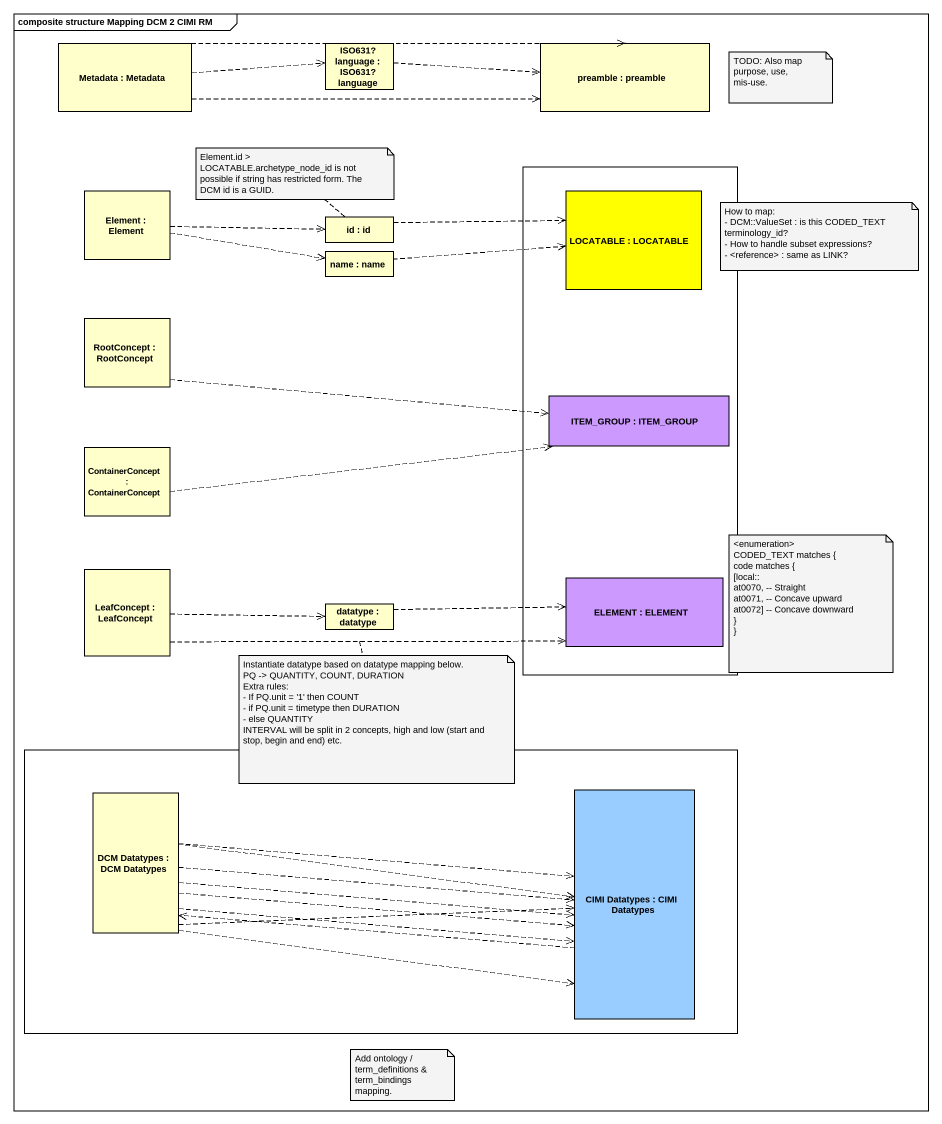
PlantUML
@startuml
mainframe composite structure Mapping DCM 2 CIMI RM
rectangle "Metadata : Metadata" as Metadata
rectangle "ISO631? language : ISO631? language" as ISO631_language
rectangle "preamble : preamble" as preamble
rectangle " " as rectangle1 {
  rectangle "LOCATABLE : LOCATABLE" as LOCATABLE #FFFF00
  rectangle "ITEM_GROUP : ITEM_GROUP" as ITEM_GROUP #CC99FF
  rectangle "ELEMENT : ELEMENT" as ELEMENT #CC99FF
}
rectangle "Element : Element" as Element
rectangle "id : id" as id
rectangle "name : name" as name
rectangle "RootConcept : RootConcept" as RootConcept
rectangle "ContainerConcept : ContainerConcept" as ContainerConcept
rectangle "LeafConcept : LeafConcept" as LeafConcept
rectangle "datatype : datatype" as datatype
rectangle " " as rectangle2 {
  rectangle "DCM Datatypes : DCM Datatypes" as DCM_Datatypes
  rectangle "CIMI Datatypes : CIMI Datatypes" as CIMI_Datatypes #99CCFF
}
Metadata .right.> ISO631_language
Metadata .right.> preamble
Metadata .right.> preamble
ISO631_language .right.> preamble
Element .right.> id
Element .right.> name
id .right.> LOCATABLE
name .right.> LOCATABLE
RootConcept .right.> ITEM_GROUP
ContainerConcept .right.> ITEM_GROUP
LeafConcept .right.> datatype
LeafConcept .right.> ELEMENT
datatype .right.> ELEMENT
DCM_Datatypes .right.> CIMI_Datatypes
DCM_Datatypes .right.> CIMI_Datatypes
DCM_Datatypes .right.> CIMI_Datatypes
DCM_Datatypes .right.> CIMI_Datatypes
DCM_Datatypes .right.> CIMI_Datatypes
DCM_Datatypes .right.> CIMI_Datatypes
DCM_Datatypes .right.> CIMI_Datatypes
DCM_Datatypes .right.> CIMI_Datatypes
CIMI_Datatypes .left.> DCM_Datatypes
note as N1
  TODO: Also map purpose, use, mis-use.
end note
note top of id : Element.id > LOCATABLE.archetype_node_id is not possible if string has restricted form. The DCM id is a GUID.
note as N3
  How to map:
  - DCM::ValueSet : is this CODED_TEXT terminology_id?
  - How to handle subset expressions?
  - <reference> : same as LINK?
end note
note as N4
  <enumeration>
  CODED_TEXT matches {
  code matches {
  [local::
  at0070, -- Straight
  at0071, -- Concave upward
  at0072] -- Concave downward
  ~}
  ~}
end note
note bottom of datatype
  Instantiate datatype based on datatype mapping below.
  PQ -> QUANTITY, COUNT, DURATION
  Extra rules:
  - If PQ.unit = '1' then COUNT
  - if PQ.unit = timetype then DURATION
  - else QUANTITY
  INTERVAL will be split in 2 concepts, high and low (start and stop, begin and end) etc.
end note
note as N6
  Add ontology / term_definitions & term_bindings mapping.
end note
@enduml
